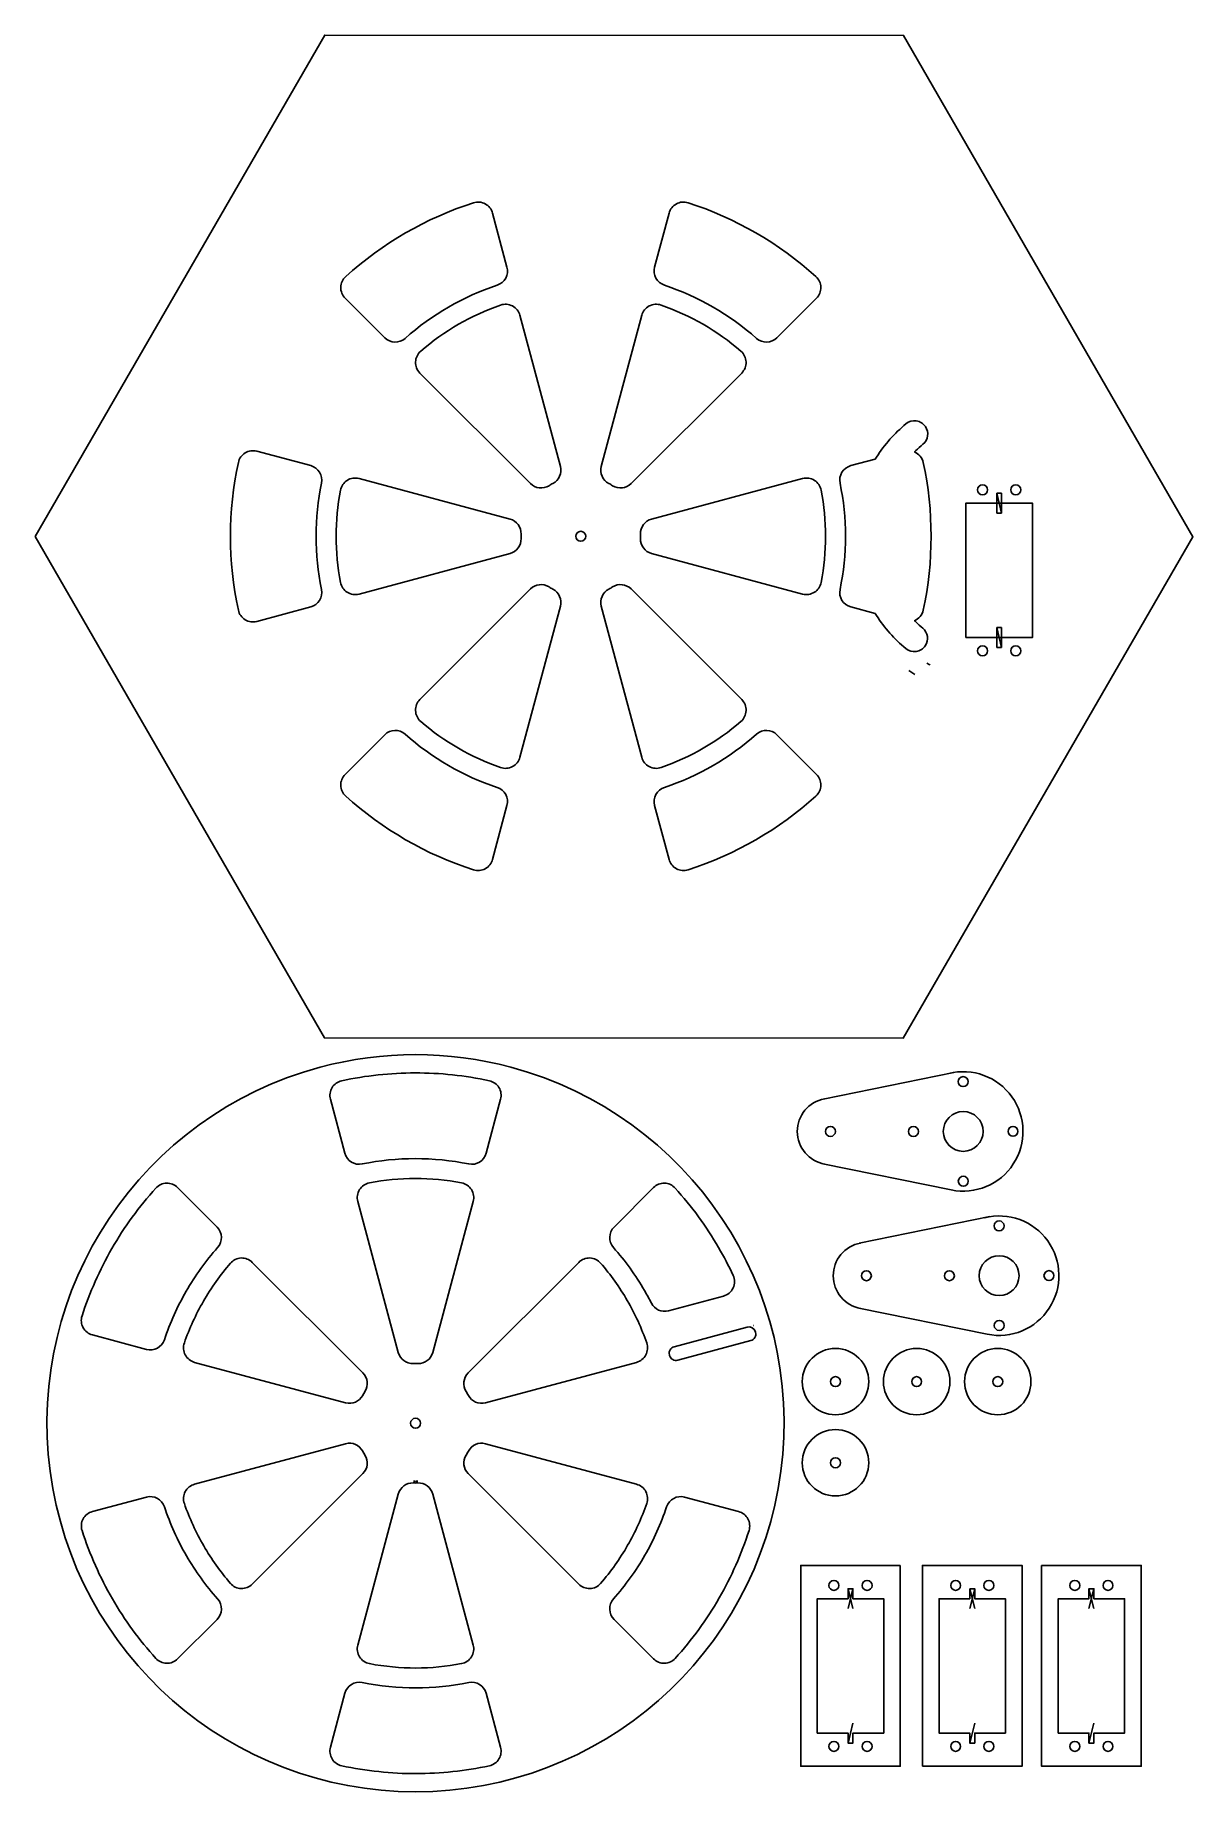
# Model space of a CAD drawing. Header units: millimetres. Extents: x -164 to 184, y -378 to 151.
import ezdxf

# ---------------------------------------------------------------- set-up
doc = ezdxf.new("R2010")
doc.units = ezdxf.units.MM
doc.layers.get('0').update_dxf_attribs({"linetype": 'CONTINUOUS'})

msp = doc.modelspace()

# ---------------------------------------------------------------- linework, layer by layer
for p, q in [((125.3, 13), (126.8, 7)), ((126.8, 13), (125.3, 13)), ((125.3, 13), (125.3, 7)), ((126.8, 7), (126.8, 13)), ((125.3, 7), (126.8, 7)), ((126.8, -33.5), (125.3, -27.5)), ((125.3, -27.5), (126.8, -27.5)), ((125.3, -33.5), (125.3, -27.5)), ((126.8, -27.5), (126.8, -33.5)), ((126.8, -33.5), (125.3, -33.5)), ((98.79, -40.44), (100.64, -41.68)), ((73.03, -169.54), (112.42, -161.51)), ((72.94, -189.03), (111.62, -196.93)), ((83.86, -213), (123.25, -204.97)), ((83.77, -232.49), (122.45, -240.39)), ((52.07, -237.74), (52.09, -237.73)), ((82.01, -317.06), (80.51, -323.06)), ((80.51, -317.06), (82.01, -323.06)), ((117.19, -317.06), (118.69, -323.06)), ((118.69, -317.06), (117.19, -323.06)), ((154.6, -317.06), (153.1, -323.06)), ((153.1, -317.06), (154.6, -323.06)), ((80.51, -363.56), (82.01, -357.56)), ((117.19, -363.56), (118.69, -357.56)), ((153.1, -363.56), (154.6, -357.56))]:
    msp.add_line(p, q)
for points in [[(-164.42, -0.03), (-77.27, -151.12), (97.15, -151.18), (184.42, -0.17), (97.27, 150.92), (-77.15, 150.98)], [(116.05, -30.5), (116.05, 10), (136.05, 10), (136.05, -30.5)], [(96.26, -310.06), (96.26, -370.56), (66.26, -370.56), (66.26, -310.06)], [(102.94, -370.56), (102.94, -310.06), (132.94, -310.06), (132.94, -370.56)], [(138.85, -310.06), (168.85, -310.06), (168.85, -370.56), (138.85, -370.56)], [(82.01, -320.06), (91.26, -320.06), (91.26, -360.56), (82.01, -360.56), (82.01, -363.56), (80.51, -363.56), (80.51, -360.56), (71.26, -360.56), (71.26, -320.06), (80.51, -320.06), (80.51, -317.06), (82.01, -317.06)], [(117.19, -317.06), (118.69, -317.06), (118.69, -320.06), (127.94, -320.06), (127.94, -360.56), (118.69, -360.56), (118.69, -363.56), (117.19, -363.56), (117.19, -360.56), (107.94, -360.56), (107.94, -320.06), (117.19, -320.06)], [(154.6, -320.06), (163.85, -320.06), (163.85, -360.56), (154.6, -360.56), (154.6, -363.56), (153.1, -363.56), (153.1, -360.56), (143.85, -360.56), (143.85, -320.06), (153.1, -320.06), (153.1, -317.06), (154.6, -317.06)]]:
    msp.add_lwpolyline(points, close=True)
for points in [[(-26.6, 97.36, 0.428787), (-32.33, 100.48, 0.10655), (-70.85, 78.24, 0.428787), (-71.01, 71.72), (-59.1, 59.81, 0.396923), (-52.94, 59.63, -0.10155), (-25.17, 75.66, 0.396923), (-22.25, 81.09)], [(71.01, 71.72), (59.1, 59.81, -0.396923), (52.94, 59.63, 0.10155), (25.17, 75.66, -0.396923), (22.25, 81.09), (26.6, 97.36, -0.428787), (32.33, 100.48, -0.10655), (70.85, 78.24, -0.428787)], [(-6.16, 21.06), (-18.36, 66.57, 0.435546), (-24.18, 69.66, 0.095044), (-48.24, 55.77, 0.435546), (-48.48, 49.18), (-15.16, 15.87, 0.350001), (-9.58, 15.24, -0.018855), (-8.41, 15.92, 0.350001)], [(48.24, 55.77, -0.435546), (48.48, 49.18), (15.16, 15.87, -0.350001), (9.58, 15.24, 0.018855), (8.41, 15.92, -0.350001), (6.16, 21.06), (18.36, 66.57, -0.435546), (24.18, 69.66, -0.095044)], [(78.11, 16.03, -0.10155), (78.11, -16.03, 0.396923), (81.35, -21.28), (88.69, -23.25, 0.004195), (89.09, -23.87, 0.076151), (97.93, -33.84, 0.443866), (103.8, -33), (103.8, -33, 0.38517), (103.04, -27.69, -0.01961), (100.94, -25.8, -0.003716), (100.56, -25.42, 0.242462), (103.18, -22.24, 0.10655), (103.18, 22.24, 0.242462), (100.56, 25.42, -0.003716), (100.94, 25.8, -0.019916), (103.08, 27.72, 0.38517), (103.84, 33.03), (103.84, 33.03, 0.443866), (97.97, 33.88, 0.076458), (89.09, 23.87, 0.004195), (88.69, 23.25), (81.35, 21.28, 0.396923)], [(-97.62, 25.64, 0.428787), (-103.18, 22.24, 0.10655), (-103.18, -22.24, 0.428787), (-97.62, -25.64), (-81.35, -21.28, 0.396923), (-78.11, -16.03, -0.10155), (-78.11, 16.03, 0.396923), (-81.35, 21.28)], [(-17.99, 0.68, 0.350001), (-21.32, 5.19), (-66.83, 17.39, 0.435546), (-72.41, 13.89, 0.095044), (-72.41, -13.89, 0.435546), (-66.83, -17.39), (-21.32, -5.19, 0.350001), (-17.99, -0.68, -0.018855)], [(66.83, 17.39), (21.32, 5.19, 0.350001), (17.99, 0.68, -0.018855), (17.99, -0.68, 0.350001), (21.32, -5.19), (66.83, -17.39, 0.435546), (72.41, -13.89, 0.095044), (72.41, 13.89, 0.435546)], [(-8.41, -15.92, -0.018855), (-9.58, -15.24, 0.350001), (-15.16, -15.87), (-48.48, -49.18, 0.435546), (-48.24, -55.77, 0.095044), (-24.18, -69.66, 0.435546), (-18.36, -66.57), (-6.16, -21.06, 0.350001)], [(8.41, -15.92, 0.350001), (6.16, -21.06), (18.36, -66.57, 0.435546), (24.18, -69.66, 0.095044), (48.24, -55.77, 0.435546), (48.48, -49.18), (15.16, -15.87, 0.350001), (9.58, -15.24, -0.018855)], [(-26.6, -97.36), (-22.25, -81.09, 0.396923), (-25.17, -75.66, -0.10155), (-52.94, -59.63, 0.396923), (-59.1, -59.81), (-71.01, -71.72, 0.428787), (-70.85, -78.24, 0.10655), (-32.33, -100.48, 0.428787)], [(71.01, -71.72), (59.1, -59.81, 0.396923), (52.94, -59.63, -0.10155), (25.17, -75.66, 0.396923), (22.25, -81.09), (26.6, -97.36, 0.428787), (32.33, -100.48, 0.10655), (70.85, -78.24, 0.428787)], [(-78.54, -159.94, 7.595754), (-21.06, -159.94, 0.131652)], [(-28.52, -185.86), (-24.16, -169.59, 0.428787), (-27.56, -164.03, 0.053508), (-49.96, -161.66, 0.052741), (-72.04, -164.03, 0.428787), (-75.44, -169.59), (-71.08, -185.86, 0.396923), (-65.83, -189.1, -0.050262), (-49.92, -187.48, -0.051028), (-33.77, -189.1, 0.396923)], [(-109.43, -214.28, 0.051028), (-118.91, -227.45, 0.050262), (-125.46, -242.04, -0.396923), (-130.89, -244.96), (-147.16, -240.61, -0.428787), (-150.28, -234.88, -0.052741), (-141.29, -214.58, -0.053508), (-128.04, -196.36, -0.428787), (-121.52, -196.2), (-109.61, -208.11, -0.396923)], [(-63.69, -194.8, 0.435546), (-67.19, -200.38), (-54.99, -245.89, 0.350001), (-50.48, -249.22, -0.018855), (-49.12, -249.22, 0.350001), (-44.6, -245.89), (-32.41, -200.38, 0.435546), (-35.91, -194.8, 0.047798), (-49.91, -193.48, 0.047032)], [(26.43, -233.33, -0.354164), (21.25, -231.02, 0.013514), (19.19, -227.24, 0.050262), (9.83, -214.28, -0.396923), (10.01, -208.11), (21.92, -196.2, -0.428787), (28.44, -196.36, -0.052741), (41.53, -214.3, -0.022321), (45.88, -222.65, -0.466163), (42.97, -228.9)], [(-70.86, -261.05, 0.350001), (-65.72, -258.8, -0.018855), (-65.04, -257.63, 0.350001), (-65.67, -252.05), (-98.98, -218.74, 0.435546), (-105.57, -218.97, 0.047798), (-113.71, -230.44, 0.047032), (-119.46, -243.03, 0.435546), (-116.37, -248.86)], [(19.86, -243.03, 0.047798), (14, -230.25, 0.047032), (5.97, -218.97, 0.435546), (-0.62, -218.74), (-33.93, -252.05, 0.350001), (-34.56, -257.63, -0.018855), (-33.88, -258.8, 0.350001), (-28.74, -261.05), (16.77, -248.86, 0.435546)], [(29.21, -248.21), (51.25, -242.31, 0.414214), (52.66, -239.86), (52.64, -239.76, 0.00024), (52.61, -239.66, 0.413932), (50.16, -238.25), (28.12, -244.16, 0.414574), (26.71, -246.61, -0.000308), (26.74, -246.7), (26.76, -246.8, 0.414214)], [(-98.98, -315.69), (-65.67, -282.37, 0.350001), (-65.04, -276.79, -0.018855), (-65.72, -275.62, 0.350001), (-70.86, -273.37), (-116.37, -285.57, 0.435546), (-119.46, -291.39, 0.047798), (-113.6, -304.18, 0.047032), (-105.57, -315.45, 0.435546)], [(19.86, -291.39, 0.435546), (16.77, -285.57), (-28.74, -273.37, 0.350001), (-33.88, -275.62, -0.018855), (-34.56, -276.79, 0.350001), (-33.93, -282.37), (-0.62, -315.69, 0.435546), (5.97, -315.45, 0.047798), (14.11, -303.98, 0.047032)], [(-67.19, -334.04, 0.435546), (-63.69, -339.63, 0.047798), (-49.69, -340.95, 0.047032), (-35.91, -339.63, 0.435546), (-32.41, -334.04), (-44.6, -288.53, 0.350001), (-49.12, -285.2, -0.018855), (-50.48, -285.2, 0.350001), (-54.99, -288.53)], [(-147.16, -293.82), (-130.89, -289.46, -0.396923), (-125.46, -292.38, 0.051028), (-118.79, -307.18, 0.050262), (-109.43, -320.15, -0.396923), (-109.61, -326.32), (-121.52, -338.22, -0.428787), (-128.04, -338.06, -0.052741), (-141.13, -320.13, -0.053508), (-150.28, -299.54, -0.428787)], [(28.44, -338.06, -0.428787), (21.92, -338.22), (10.01, -326.32, -0.396923), (9.83, -320.15, 0.051028), (19.31, -306.97, 0.050262), (25.86, -292.38, -0.396923), (31.29, -289.46), (47.56, -293.82, -0.428787), (50.68, -299.54, -0.052741), (41.69, -319.85, -0.053508)], [(-33.77, -345.32, -0.396923), (-28.52, -348.56), (-24.16, -364.83, -0.428787), (-27.56, -370.39, -0.052741), (-49.64, -372.76, -0.053508), (-72.04, -370.39, -0.428787), (-75.44, -364.83), (-71.08, -348.56, -0.396923), (-65.83, -345.32, 0.051028), (-49.68, -346.95, 0.050262)]]:
    msp.add_lwpolyline(points, format="xyb", close=True)
for centre, radius in [((121.05, 14), 1.5), ((131.05, 14), 1.5), ((0, 0), 1.5), ((121.05, -34.5), 1.5), ((131.05, -34.5), 1.5), ((115.2, -164.29), 1.5), ((115.22, -179.29), 6), ((75.22, -179.29), 1.5), ((100.22, -179.31), 1.5), ((130.22, -179.27), 1.5), ((115.24, -194.29), 1.5), ((126.03, -207.75), 1.5), ((126.05, -222.75), 6), ((86.05, -222.76), 1.5), ((111.05, -222.77), 1.5), ((141.05, -222.74), 1.5), ((126.07, -237.75), 1.5), ((76.74, -254.67), 10), ((101.19, -254.67), 10), ((125.64, -254.67), 10), ((76.74, -254.67), 1.5), ((101.19, -254.67), 1.5), ((125.64, -254.67), 1.5), ((-49.8, -267.21), 1.5), ((76.74, -279.12), 10), ((76.74, -279.12), 1.5), ((76.26, -316.06), 1.5), ((86.26, -316.06), 1.5), ((112.94, -316.06), 1.5), ((122.94, -316.06), 1.5), ((148.85, -316.06), 1.5), ((158.85, -316.06), 1.5), ((76.26, -364.56), 1.5), ((86.26, -364.56), 1.5), ((112.94, -364.56), 1.5), ((122.94, -364.56), 1.5), ((148.85, -364.56), 1.5), ((158.85, -364.56), 1.5)]:
    msp.add_circle(centre, radius)
for centre, radius, start, end in [((126.05, 0), 44, 240.3198, 241.7485), ((115.22, -179.29), 18, -101.5379, 104.0773), ((75.22, -179.29), 10, 100.3635, 260.1203), ((126.05, -222.75), 18, -101.5379, 104.0773), ((86.05, -222.76), 10, 100.3635, 260.1203), ((-49.8, -267.21), 17.5, 267.8396, 272.1604)]:
    msp.add_arc(centre, radius, start, end)

doc.saveas('drawing.dxf')
